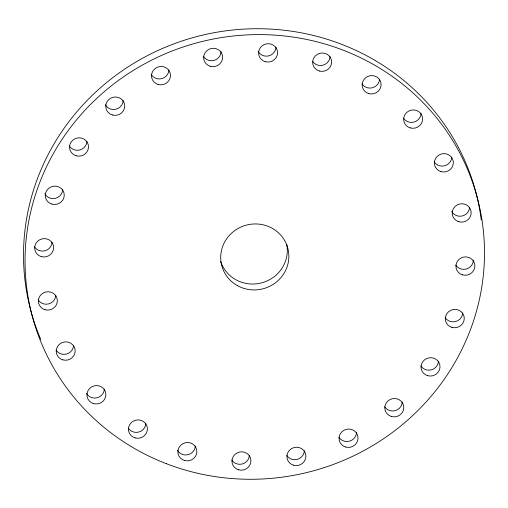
<?xml version="1.0" encoding="UTF-8"?>
<svg xmlns="http://www.w3.org/2000/svg" width="508" height="508" viewBox="0 0 508 508"><rect width="100%" height="100%" fill="white"/><g stroke="black" fill="none" stroke-linecap="round" stroke-linejoin="round"><path stroke-width="0.76" d="M40.799 339.477A230.27 221.786 -14.7 0 1 195.034 37.052A230.27 221.786 -14.7 0 1 481.26 220.002M286.734 244.38A34.169 32.912 -14.7 0 1 261.493 282.918A34.169 32.912 -14.7 0 1 220.707 261.518M276.028 47.212A9.506 9.157 -14.7 0 1 268.624 55.918A9.506 9.157 -14.7 0 1 258.147 51.41M330.092 56.528A9.506 9.157 -14.7 0 1 322.986 65.164A9.506 9.157 -14.7 0 1 312.515 61.239M379.565 79.121A9.506 9.157 -14.7 0 1 372.459 87.751A9.506 9.157 -14.7 0 1 361.988 83.833M421.069 113.443A9.506 9.157 -14.7 0 1 413.969 122.072A9.506 9.157 -14.7 0 1 403.492 118.154M451.783 157.156A9.506 9.157 -14.7 0 1 444.678 165.786A9.506 9.157 -14.7 0 1 434.207 161.868M469.614 207.283A9.506 9.157 -14.7 0 1 462.21 215.995A9.506 9.157 -14.7 0 1 451.733 211.48M473.342 260.407A9.506 9.157 -14.7 0 1 466.236 269.043A9.506 9.157 -14.7 0 1 455.765 265.119M462.718 312.915A9.506 9.157 -14.7 0 1 455.613 321.545A9.506 9.157 -14.7 0 1 445.141 317.627M438.461 361.22A9.506 9.157 -14.7 0 1 431.355 369.849A9.506 9.157 -14.7 0 1 420.884 365.925M402.228 402.025A9.506 9.157 -14.7 0 1 395.122 410.661A9.506 9.157 -14.7 0 1 384.651 406.737M356.489 432.562A9.506 9.157 -14.7 0 1 349.383 441.198A9.506 9.157 -14.7 0 1 338.912 437.274M304.356 450.748A9.506 9.157 -14.7 0 1 297.25 459.378A9.506 9.157 -14.7 0 1 286.779 455.46M249.384 455.333A9.506 9.157 -14.7 0 1 242.278 463.969A9.506 9.157 -14.7 0 1 231.807 460.045M195.32 446.018A9.506 9.157 -14.7 0 1 187.916 454.73A9.506 9.157 -14.7 0 1 177.438 450.215M145.853 423.431A9.506 9.157 -14.7 0 1 138.748 432.06A9.506 9.157 -14.7 0 1 128.276 428.142M104.343 389.109A9.506 9.157 -14.7 0 1 96.939 397.815A9.506 9.157 -14.7 0 1 86.462 393.306M73.584 345.992A9.506 9.157 -14.7 0 1 66.224 354.101A9.506 9.157 -14.7 0 1 56.051 350.101M55.804 295.262A9.506 9.157 -14.7 0 1 48.698 303.898A9.506 9.157 -14.7 0 1 38.227 299.974M52.07 242.138A9.506 9.157 -14.7 0 1 44.971 250.774A9.506 9.157 -14.7 0 1 34.493 246.85M62.7 189.636A9.506 9.157 -14.7 0 1 55.296 198.342A9.506 9.157 -14.7 0 1 44.818 193.827M86.957 141.332A9.506 9.157 -14.7 0 1 79.851 149.962A9.506 9.157 -14.7 0 1 69.374 146.044M123.19 100.521A9.506 9.157 -14.7 0 1 115.786 109.226A9.506 9.157 -14.7 0 1 105.308 104.718M168.929 69.983A9.506 9.157 -14.7 0 1 161.823 78.619A9.506 9.157 -14.7 0 1 151.352 74.695M221.063 51.803A9.506 9.157 -14.7 0 1 213.957 60.433A9.506 9.157 -14.7 0 1 203.486 56.509M166.395 463.709A230.27 221.786 -14.7 0 0 482.6 224.339A230.27 221.786 -14.7 0 0 115.316 82.766A230.27 221.786 -14.7 0 0 166.395 463.709M237.579 285.725A34.169 32.912 -14.7 0 0 288.861 256.496A34.169 32.912 -14.7 0 0 237.877 228.587A34.169 32.912 -14.7 0 0 237.579 285.725M184.556 460.489A9.506 9.157 -14.7 0 0 196.64 449.51A9.506 9.157 -14.7 0 0 180.962 445.04A9.506 9.157 -14.7 0 0 184.556 460.489M135.084 437.902A9.506 9.157 -14.7 0 0 147.174 426.917A9.506 9.157 -14.7 0 0 131.489 422.453A9.506 9.157 -14.7 0 0 135.084 437.902M93.574 403.581A9.506 9.157 -14.7 0 0 105.664 392.595A9.506 9.157 -14.7 0 0 89.986 388.131A9.506 9.157 -14.7 0 0 93.574 403.581M62.865 359.867A9.506 9.157 -14.7 0 0 74.949 348.882A9.506 9.157 -14.7 0 0 59.271 344.418A9.506 9.157 -14.7 0 0 62.865 359.867M45.034 309.74A9.506 9.157 -14.7 0 0 57.118 298.755A9.506 9.157 -14.7 0 0 41.44 294.291A9.506 9.157 -14.7 0 0 45.034 309.74M238.614 469.811A9.506 9.157 -14.7 0 0 250.704 458.826A9.506 9.157 -14.7 0 0 235.02 454.362A9.506 9.157 -14.7 0 0 238.614 469.811M345.719 447.04A9.506 9.157 -14.7 0 0 357.803 436.055A9.506 9.157 -14.7 0 0 342.125 431.59A9.506 9.157 -14.7 0 0 345.719 447.04M293.586 465.22A9.506 9.157 -14.7 0 0 305.676 454.241A9.506 9.157 -14.7 0 0 289.992 449.77A9.506 9.157 -14.7 0 0 293.586 465.22M391.458 416.503A9.506 9.157 -14.7 0 0 403.549 405.517A9.506 9.157 -14.7 0 0 387.864 401.053A9.506 9.157 -14.7 0 0 391.458 416.503M427.692 375.691A9.506 9.157 -14.7 0 0 439.782 364.706A9.506 9.157 -14.7 0 0 424.097 360.242A9.506 9.157 -14.7 0 0 427.692 375.691M451.949 327.387A9.506 9.157 -14.7 0 0 464.033 316.401A9.506 9.157 -14.7 0 0 448.354 311.937A9.506 9.157 -14.7 0 0 451.949 327.387M462.572 274.885A9.506 9.157 -14.7 0 0 474.663 263.9A9.506 9.157 -14.7 0 0 458.978 259.436A9.506 9.157 -14.7 0 0 462.572 274.885M458.845 221.755A9.506 9.157 -14.7 0 0 470.935 210.776A9.506 9.157 -14.7 0 0 455.251 206.305A9.506 9.157 -14.7 0 0 458.845 221.755M441.014 171.628A9.506 9.157 -14.7 0 0 453.104 160.649A9.506 9.157 -14.7 0 0 437.42 156.178A9.506 9.157 -14.7 0 0 441.014 171.628M410.299 127.914A9.506 9.157 -14.7 0 0 422.389 116.929A9.506 9.157 -14.7 0 0 406.711 112.465A9.506 9.157 -14.7 0 0 410.299 127.914M368.795 93.593A9.506 9.157 -14.7 0 0 380.879 82.607A9.506 9.157 -14.7 0 0 365.201 78.143A9.506 9.157 -14.7 0 0 368.795 93.593M319.322 71.006A9.506 9.157 -14.7 0 0 331.413 60.02A9.506 9.157 -14.7 0 0 315.728 55.556A9.506 9.157 -14.7 0 0 319.322 71.006M265.265 61.684A9.506 9.157 -14.7 0 0 277.349 50.705A9.506 9.157 -14.7 0 0 261.671 46.234A9.506 9.157 -14.7 0 0 265.265 61.684M210.293 66.275A9.506 9.157 -14.7 0 0 222.377 55.289A9.506 9.157 -14.7 0 0 206.699 50.825A9.506 9.157 -14.7 0 0 210.293 66.275M158.159 84.455A9.506 9.157 -14.7 0 0 170.25 73.476A9.506 9.157 -14.7 0 0 154.565 69.005A9.506 9.157 -14.7 0 0 158.159 84.455M112.42 114.992A9.506 9.157 -14.7 0 0 124.504 104.013A9.506 9.157 -14.7 0 0 108.826 99.543A9.506 9.157 -14.7 0 0 112.42 114.992M76.187 155.804A9.506 9.157 -14.7 0 0 88.271 144.824A9.506 9.157 -14.7 0 0 72.593 140.354A9.506 9.157 -14.7 0 0 76.187 155.804M51.93 204.108A9.506 9.157 -14.7 0 0 64.021 193.123A9.506 9.157 -14.7 0 0 48.336 188.659A9.506 9.157 -14.7 0 0 51.93 204.108M41.307 256.61A9.506 9.157 -14.7 0 0 53.391 245.631A9.506 9.157 -14.7 0 0 37.713 241.16A9.506 9.157 -14.7 0 0 41.307 256.61"/></g></svg>
